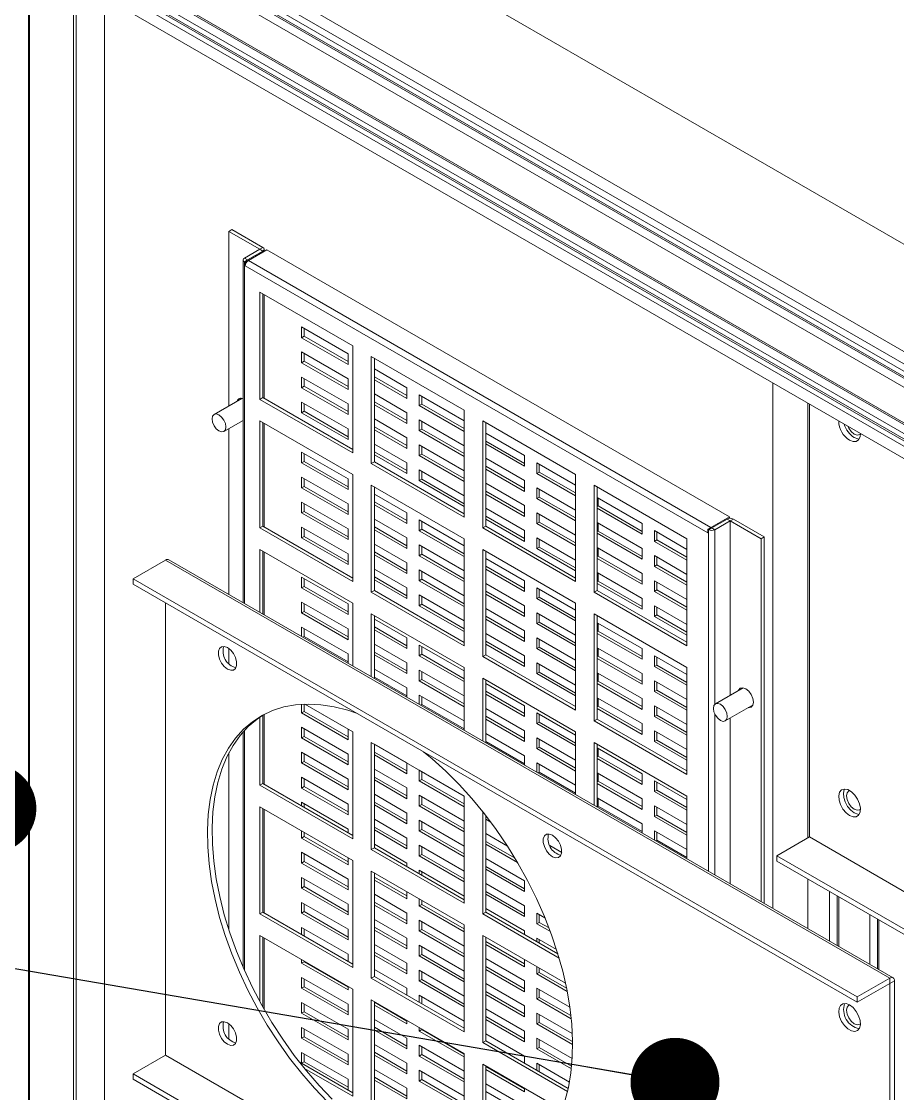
# Model space of a CAD drawing. Header units: millimetres. Extents: x 2 to 8402, y 4 to 5944.
# Drawn here: x 3979.3 to 4179.5, y 2409.9 to 2654.8 of the extents above; entities that cross this region are included whole.
import ezdxf

# ---------------------------------------------------------------- set-up
doc = ezdxf.new("R2010")
doc.units = ezdxf.units.MM
doc.header["$LTSCALE"] = 20
doc.layers.add('A-TITLEBLOCK', color=7, linetype='Continuous', lineweight=15)
doc.dimstyles.new('SLDDIMSTYLE1', dxfattribs={"dimtxt": 0.18, "dimasz": 20.32, "dimexe": 0, "dimexo": 0.0625, "dimgap": 0, "dimtad": 0, "dimtih": 1, "dimtoh": 1, "dimdec": 0, "dimrnd": 1e-09, "dimzin": 0, "dimdsep": 46, "dimtxsty": 'Standard', "dimblk1": 'DOT', "dimblk2": 'DOT', "dimsah": 1, "dimcen": 0.09, "dimadec": 0, "dimazin": 0, "dimtfac": 20.32, "dimtdec": 0, "dimtofl": 0, "dimtmove": 0, "dimatfit": 3, "dimldrblk": 'DOT', "dimfxl": 0, "dimfrac": 2, "dimtolj": 1, "dimtzin": 0, "dimarcsym": 0})

# ---------------------------------------------------------------- blocks, each defined once
blk = doc.blocks.new('_DOT')
at = {"color": 0, "linetype": 'ByBlock', "lineweight": -2}
blk.add_line((-0.5, 0), (-1, 0), dxfattribs=at)
at = {"color": 0, "linetype": 'ByBlock', "const_width": 0.5}
blk.add_lwpolyline([(-0.25, 0, 1), (0.25, 0, 1)], format="xyb", close=True, dxfattribs=at)

msp = doc.modelspace()

# ---------------------------------------------------------------- linework, layer by layer
at = {"color": 7, "linetype": 'Continuous', "lineweight": 15}
for p, q in [((4385.938, 2485.547), (3465.992, 3016.62)), ((4364.725, 2473.301), (3444.779, 3004.374)), ((4364.725, 2470.443), (3444.779, 3001.516)), ((4364.725, 2468.81), (3444.779, 2999.883)), ((4364.725, 2467.585), (3444.779, 2998.659)), ((4364.725, 2465.135), (3444.779, 2996.209)), ((4364.725, 2467.176), (3446.547, 2997.229)), ((4364.725, 2456.97), (3444.779, 2988.044)), ((4364.725, 2456.561), (3446.547, 2986.614)), ((4364.725, 2454.52), (3444.779, 2985.594)), ((4364.725, 2453.295), (3444.779, 2984.369)), ((4364.725, 2453.295), (3445.84, 2983.757)), ((4364.725, 2451.663), (3444.779, 2982.736)), ((4364.725, 2452.887), (3445.84, 2983.348)), ((4264.315, 2506.77), (3543.774, 2922.73)), ((3980.92, 2670.37), (3980.92, 2318.124)), ((3991.196, 2312.001), (3991.196, 2664.438)), ((3991.761, 2312.327), (3991.761, 2664.112)), ((3998.267, 2319.51), (3998.267, 2660.356)), ((4026.692, 2606.854), (4027.4, 2607.262)), ((4026.692, 2606.854), (4033.764, 2602.772)), ((4026.692, 2606.854), (4026.692, 2566.992)), ((4027.4, 2607.262), (4034.471, 2603.18)), ((4033.764, 2602.772), (4030.228, 2600.731)), ((4034.471, 2602.364), (4030.935, 2600.322)), ((4035.39, 2602.649), (4031.147, 2600.2)), ((4033.764, 2602.772), (4034.471, 2603.18)), ((4033.764, 2602.772), (4034.471, 2602.364)), ((4034.764, 2602.288), (4034.764, 2602.772)), ((4141.032, 2541.664), (4035.39, 2602.649)), ((4029.935, 2600.322), (4029.935, 2522.042)), ((4030.935, 2600.322), (4030.228, 2600.731)), ((4030.935, 2600.322), (4030.228, 2599.914)), ((4030.228, 2599.914), (4030.44, 2599.792)), ((4031.147, 2600.2), (4030.44, 2599.792)), ((4030.44, 2599.792), (4030.44, 2598.975)), ((4030.44, 2598.975), (4136.082, 2537.99)), ((4030.935, 2600.322), (4031.147, 2600.2)), ((4031.147, 2600.2), (4136.789, 2539.214)), ((4054.977, 2580.728), (4033.764, 2592.974)), ((4033.764, 2592.974), (4033.764, 2568.478)), ((4034.471, 2568.886), (4034.471, 2592.566)), ((4034.764, 2568.717), (4034.764, 2592.397)), ((4053.916, 2578.89), (4043.309, 2585.013)), ((4043.309, 2585.013), (4043.309, 2582.563)), ((4043.875, 2584.686), (4043.875, 2582.89)), ((4043.875, 2582.89), (4043.309, 2582.563)), ((4043.309, 2582.563), (4053.916, 2576.44)), ((4043.875, 2582.89), (4053.916, 2577.093)), ((4054.977, 2556.232), (4054.977, 2580.728)), ((4053.916, 2573.174), (4043.309, 2579.297)), ((4043.309, 2579.297), (4043.309, 2576.847)), ((4043.875, 2577.174), (4043.309, 2576.847)), ((4043.875, 2578.97), (4043.875, 2577.174)), ((4043.875, 2577.174), (4053.916, 2571.377)), ((4053.916, 2576.44), (4053.916, 2578.89)), ((4080.433, 2566.032), (4059.219, 2578.279)), ((4059.219, 2578.279), (4059.219, 2553.782)), ((4059.926, 2554.191), (4059.926, 2577.87)), ((4043.309, 2576.847), (4053.916, 2570.724)), ((4067.351, 2571.134), (4059.927, 2575.42)), ((4053.916, 2567.458), (4043.309, 2573.581)), ((4043.309, 2573.581), (4043.309, 2571.132)), ((4043.875, 2573.255), (4043.875, 2571.458)), ((4053.916, 2570.724), (4053.916, 2573.174)), ((4059.927, 2573.623), (4067.351, 2569.337)), ((4059.927, 2572.97), (4067.351, 2568.684)), ((4151.002, 2572.184), (4151.002, 2452.152)), ((4043.875, 2571.458), (4043.309, 2571.132)), ((4043.309, 2571.132), (4053.916, 2565.008)), ((4043.875, 2571.458), (4053.916, 2565.662)), ((4067.351, 2565.418), (4059.927, 2569.704)), ((4067.351, 2568.684), (4067.351, 2571.134)), ((4029.648, 2568.698), (4023.305, 2565.037)), ((4034.471, 2568.886), (4033.764, 2568.478)), ((4033.764, 2568.478), (4054.977, 2556.232)), ((4054.977, 2557.048), (4034.471, 2568.886)), ((4053.916, 2561.742), (4043.309, 2567.865)), ((4043.309, 2567.865), (4043.309, 2565.416)), ((4043.875, 2567.539), (4043.875, 2565.742)), ((4053.916, 2565.008), (4053.916, 2567.458)), ((4059.927, 2567.908), (4067.351, 2563.621)), ((4059.927, 2567.254), (4067.351, 2562.968)), ((4080.433, 2563.582), (4070.18, 2569.501)), ((4070.18, 2569.501), (4070.18, 2567.051)), ((4070.745, 2567.378), (4070.18, 2567.051)), ((4070.745, 2569.174), (4070.745, 2567.378)), ((4070.745, 2567.378), (4080.433, 2561.785)), ((4158.957, 2468.283), (4158.957, 2567.592)), ((4159.31, 2468.487), (4159.31, 2567.388)), ((4043.875, 2565.742), (4043.309, 2565.416)), ((4043.309, 2565.416), (4053.916, 2559.293)), ((4043.875, 2565.742), (4053.916, 2559.946)), ((4067.351, 2562.968), (4067.351, 2565.418)), ((4070.18, 2567.051), (4080.433, 2561.132)), ((4080.433, 2541.536), (4080.433, 2566.032)), ((4025.555, 2561.139), (4029.935, 2563.668)), ((4054.977, 2551.332), (4033.764, 2563.578)), ((4033.764, 2563.578), (4033.764, 2539.082)), ((4034.471, 2539.49), (4034.471, 2563.17)), ((4034.764, 2539.321), (4034.764, 2563.001)), ((4067.351, 2559.702), (4059.927, 2563.988)), ((4059.927, 2562.192), (4067.351, 2557.906)), ((4080.433, 2557.866), (4070.18, 2563.785)), ((4070.18, 2563.785), (4070.18, 2561.336)), ((4070.745, 2563.459), (4070.745, 2561.662)), ((4105.888, 2551.337), (4084.675, 2563.583)), ((4084.675, 2563.583), (4084.675, 2539.087)), ((4085.382, 2539.495), (4085.382, 2563.175)), ((4026.692, 2561.796), (4026.692, 2523.914)), ((4053.916, 2559.293), (4053.916, 2561.742)), ((4059.927, 2561.539), (4067.351, 2557.253)), ((4070.745, 2561.662), (4070.18, 2561.336)), ((4070.18, 2561.336), (4080.433, 2555.417)), ((4070.745, 2561.662), (4080.433, 2556.07)), ((4094.221, 2555.622), (4085.382, 2560.725)), ((4067.351, 2553.986), (4059.927, 2558.272)), ((4067.351, 2557.253), (4067.351, 2559.702)), ((4080.433, 2552.15), (4070.18, 2558.069)), ((4070.18, 2558.069), (4070.18, 2555.62)), ((4070.745, 2557.743), (4070.745, 2555.946)), ((4085.382, 2558.928), (4094.221, 2553.825)), ((4085.382, 2558.275), (4094.221, 2553.172)), ((4053.916, 2550.311), (4043.309, 2556.434)), ((4043.309, 2556.434), (4043.309, 2553.984)), ((4043.875, 2556.107), (4043.875, 2554.311)), ((4059.927, 2556.476), (4067.351, 2552.19)), ((4059.927, 2555.823), (4067.351, 2551.537)), ((4070.745, 2555.946), (4070.18, 2555.62)), ((4070.18, 2555.62), (4080.433, 2549.701)), ((4070.745, 2555.946), (4080.433, 2550.354)), ((4094.221, 2549.906), (4085.382, 2555.009)), ((4094.221, 2553.172), (4094.221, 2555.622)), ((4043.875, 2554.311), (4043.309, 2553.984)), ((4043.309, 2553.984), (4053.916, 2547.861)), ((4043.875, 2554.311), (4053.916, 2548.514)), ((4059.926, 2554.191), (4059.219, 2553.782)), ((4059.219, 2553.782), (4080.433, 2541.536)), ((4080.433, 2542.353), (4059.926, 2554.191)), ((4067.351, 2551.537), (4067.351, 2553.986)), ((4085.382, 2553.212), (4094.221, 2548.11)), ((4085.382, 2552.559), (4094.221, 2547.457)), ((4105.888, 2548.887), (4097.05, 2553.989)), ((4097.05, 2553.989), (4097.05, 2551.54)), ((4097.615, 2553.663), (4097.615, 2551.866)), ((4053.916, 2544.595), (4043.309, 2550.718)), ((4043.309, 2550.718), (4043.309, 2548.268)), ((4043.875, 2550.391), (4043.875, 2548.595)), ((4053.916, 2547.861), (4053.916, 2550.311)), ((4054.977, 2526.836), (4054.977, 2551.332)), ((4080.433, 2546.435), (4070.18, 2552.354)), ((4070.18, 2552.354), (4070.18, 2549.904)), ((4070.745, 2550.23), (4070.18, 2549.904)), ((4070.745, 2552.027), (4070.745, 2550.23)), ((4070.745, 2550.23), (4080.433, 2544.638)), ((4097.615, 2551.866), (4097.05, 2551.54)), ((4097.05, 2551.54), (4105.888, 2546.437)), ((4097.615, 2551.866), (4105.888, 2547.09)), ((4105.888, 2526.841), (4105.888, 2551.337)), ((4043.875, 2548.595), (4043.309, 2548.268)), ((4043.309, 2548.268), (4053.916, 2542.145)), ((4043.875, 2548.595), (4053.916, 2542.798)), ((4080.433, 2536.637), (4059.219, 2548.883)), ((4059.219, 2548.883), (4059.219, 2524.387)), ((4059.926, 2524.795), (4059.926, 2548.475)), ((4070.18, 2549.904), (4080.433, 2543.985)), ((4094.221, 2544.19), (4085.382, 2549.293)), ((4085.382, 2547.496), (4094.221, 2542.394)), ((4094.221, 2547.457), (4094.221, 2549.906)), ((4105.888, 2543.171), (4097.05, 2548.273)), ((4097.05, 2548.273), (4097.05, 2545.824)), ((4097.615, 2547.947), (4097.615, 2546.15)), ((4131.344, 2536.642), (4110.131, 2548.888)), ((4110.131, 2548.888), (4110.131, 2524.392)), ((4110.838, 2524.8), (4110.838, 2548.48)), ((4067.351, 2542.555), (4059.927, 2546.841)), ((4059.927, 2545.044), (4067.351, 2540.758)), ((4085.382, 2546.843), (4094.221, 2541.741)), ((4097.615, 2546.15), (4097.05, 2545.824)), ((4097.05, 2545.824), (4105.888, 2540.721)), ((4097.615, 2546.15), (4105.888, 2541.374)), ((4121.091, 2540.11), (4110.838, 2546.029)), ((4111.05, 2545.907), (4111.05, 2544.11)), ((4053.916, 2538.879), (4043.309, 2545.002)), ((4043.309, 2545.002), (4043.309, 2542.553)), ((4043.875, 2542.879), (4043.309, 2542.553)), ((4043.875, 2544.676), (4043.875, 2542.879)), ((4043.875, 2542.879), (4053.916, 2537.083)), ((4053.916, 2542.145), (4053.916, 2544.595)), ((4059.927, 2544.391), (4067.351, 2540.105)), ((4094.221, 2538.475), (4085.382, 2543.577)), ((4094.221, 2541.741), (4094.221, 2544.19)), ((4111.05, 2544.11), (4110.838, 2543.988)), ((4110.838, 2543.58), (4121.091, 2537.661)), ((4111.05, 2544.11), (4121.091, 2538.314)), ((4043.309, 2542.553), (4053.916, 2536.429)), ((4067.351, 2536.839), (4059.927, 2541.125)), ((4067.351, 2540.105), (4067.351, 2542.555)), ((4080.433, 2535.003), (4070.18, 2540.922)), ((4070.18, 2540.922), (4070.18, 2538.472)), ((4070.745, 2540.595), (4070.745, 2538.799)), ((4085.382, 2541.781), (4094.221, 2536.678)), ((4085.382, 2541.127), (4094.221, 2536.025)), ((4105.888, 2537.455), (4097.05, 2542.558)), ((4097.05, 2542.558), (4097.05, 2540.108)), ((4097.615, 2540.435), (4097.05, 2540.108)), ((4097.615, 2542.231), (4097.615, 2540.435)), ((4097.615, 2540.435), (4105.888, 2535.659)), ((4121.091, 2534.394), (4110.838, 2540.313)), ((4111.05, 2540.191), (4111.05, 2538.394)), ((4136.789, 2539.214), (4141.032, 2541.664)), ((4137.001, 2539.092), (4140.537, 2541.133)), ((4137.708, 2538.684), (4141.244, 2540.725)), ((4141.244, 2540.725), (4140.537, 2541.133)), ((4141.032, 2541.664), (4141.032, 2541.289)), ((4141.244, 2540.725), (4141.951, 2541.133)), ((4141.244, 2540.725), (4141.244, 2500.863)), ((4141.244, 2540.725), (4148.315, 2536.643)), ((4141.951, 2541.133), (4149.022, 2537.051)), ((4034.471, 2539.49), (4033.764, 2539.082)), ((4033.764, 2539.082), (4054.977, 2526.836)), ((4054.977, 2527.653), (4034.471, 2539.49)), ((4053.916, 2533.163), (4043.309, 2539.286)), ((4043.309, 2539.286), (4043.309, 2536.837)), ((4043.875, 2538.96), (4043.875, 2537.163)), ((4053.916, 2536.429), (4053.916, 2538.879)), ((4059.927, 2539.329), (4067.351, 2535.043)), ((4059.927, 2538.676), (4067.351, 2534.389)), ((4070.745, 2538.799), (4070.18, 2538.472)), ((4070.18, 2538.472), (4080.433, 2532.553)), ((4070.745, 2538.799), (4080.433, 2533.207)), ((4085.382, 2539.495), (4084.675, 2539.087)), ((4084.675, 2539.087), (4105.888, 2526.841)), ((4105.888, 2527.657), (4085.382, 2539.495)), ((4094.221, 2536.025), (4094.221, 2538.475)), ((4097.05, 2540.108), (4105.888, 2535.005)), ((4111.05, 2538.394), (4110.838, 2538.272)), ((4110.838, 2537.864), (4121.091, 2531.945)), ((4111.05, 2538.394), (4121.091, 2532.598)), ((4121.091, 2537.661), (4121.091, 2540.11)), ((4131.344, 2534.191), (4123.92, 2538.477)), ((4123.92, 2538.477), (4123.92, 2536.028)), ((4124.485, 2538.151), (4124.485, 2536.354)), ((4136.789, 2539.214), (4136.082, 2538.806)), ((4136.082, 2538.806), (4136.294, 2538.684)), ((4136.082, 2538.806), (4136.082, 2537.99)), ((4137.001, 2539.092), (4136.294, 2538.684)), ((4136.789, 2539.214), (4137.001, 2539.092)), ((4137.001, 2539.092), (4137.708, 2538.684)), ((4043.875, 2537.163), (4043.309, 2536.837)), ((4043.309, 2536.837), (4053.916, 2530.714)), ((4043.875, 2537.163), (4053.916, 2531.367)), ((4067.351, 2531.123), (4059.927, 2535.409)), ((4067.351, 2534.389), (4067.351, 2536.839)), ((4080.433, 2512.141), (4080.433, 2536.637)), ((4105.888, 2531.739), (4097.05, 2536.842)), ((4097.05, 2536.842), (4097.05, 2534.392)), ((4097.615, 2536.515), (4097.615, 2534.719)), ((4124.485, 2536.354), (4123.92, 2536.028)), ((4123.92, 2536.028), (4131.344, 2531.742)), ((4124.485, 2536.354), (4131.344, 2532.395)), ((4131.344, 2512.146), (4131.344, 2536.642)), ((4149.022, 2537.051), (4148.315, 2536.643)), ((4148.315, 2536.643), (4148.315, 2453.703)), ((4149.022, 2537.051), (4149.022, 2453.295)), ((4054.977, 2521.937), (4033.764, 2534.183)), ((4033.764, 2534.183), (4033.764, 2519.832)), ((4034.471, 2519.424), (4034.471, 2533.775)), ((4034.764, 2519.255), (4034.764, 2533.606)), ((4053.916, 2530.714), (4053.916, 2533.163)), ((4059.927, 2533.613), (4067.351, 2529.327)), ((4059.927, 2532.96), (4067.351, 2528.674)), ((4080.433, 2529.287), (4070.18, 2535.206)), ((4070.18, 2535.206), (4070.18, 2532.757)), ((4070.745, 2533.083), (4070.18, 2532.757)), ((4070.745, 2534.88), (4070.745, 2533.083)), ((4070.745, 2533.083), (4080.433, 2527.491)), ((4105.888, 2521.942), (4084.675, 2534.188)), ((4084.675, 2534.188), (4084.675, 2509.692)), ((4085.382, 2510.1), (4085.382, 2533.78)), ((4097.615, 2534.719), (4097.05, 2534.392)), ((4097.05, 2534.392), (4105.888, 2529.29)), ((4097.615, 2534.719), (4105.888, 2529.943)), ((4121.091, 2528.679), (4110.838, 2534.598)), ((4111.05, 2534.475), (4111.05, 2532.679)), ((4121.091, 2531.945), (4121.091, 2534.394)), ((4004.808, 2527.469), (4012.232, 2531.755)), ((4177.695, 2436.235), (4012.232, 2531.755)), ((4178.445, 2436.309), (4012.982, 2531.829)), ((4067.351, 2528.674), (4067.351, 2531.123)), ((4070.18, 2532.757), (4080.433, 2526.838)), ((4094.221, 2527.043), (4085.382, 2532.146)), ((4085.382, 2530.349), (4094.221, 2525.247)), ((4111.05, 2532.679), (4110.838, 2532.556)), ((4110.838, 2532.148), (4121.091, 2526.229)), ((4111.05, 2532.679), (4121.091, 2526.882)), ((4131.344, 2528.476), (4123.92, 2532.762)), ((4123.92, 2532.762), (4123.92, 2530.312)), ((4124.485, 2530.639), (4123.92, 2530.312)), ((4124.485, 2532.435), (4124.485, 2530.639)), ((4124.485, 2530.639), (4131.344, 2526.679)), ((4067.351, 2525.407), (4059.927, 2529.694)), ((4059.927, 2527.897), (4067.351, 2523.611)), ((4080.433, 2523.571), (4070.18, 2529.49)), ((4070.18, 2529.49), (4070.18, 2527.041)), ((4070.745, 2529.164), (4070.745, 2527.367)), ((4085.382, 2529.696), (4094.221, 2524.593)), ((4121.091, 2522.963), (4110.838, 2528.882)), ((4111.05, 2528.759), (4111.05, 2526.963)), ((4121.091, 2526.229), (4121.091, 2528.679)), ((4123.92, 2530.312), (4131.344, 2526.026)), ((4170.27, 2431.949), (4004.808, 2527.469)), ((4004.808, 2526.244), (4004.808, 2527.469)), ((4170.27, 2430.724), (4004.808, 2526.244)), ((4053.916, 2521.732), (4043.309, 2527.855)), ((4043.309, 2527.855), (4043.309, 2525.405)), ((4043.875, 2525.732), (4043.309, 2525.405)), ((4043.875, 2527.528), (4043.875, 2525.732)), ((4043.875, 2525.732), (4053.916, 2519.935)), ((4059.927, 2527.244), (4067.351, 2522.958)), ((4070.745, 2527.367), (4070.18, 2527.041)), ((4070.18, 2527.041), (4080.433, 2521.122)), ((4070.745, 2527.367), (4080.433, 2521.775)), ((4094.221, 2521.327), (4085.382, 2526.43)), ((4094.221, 2524.593), (4094.221, 2527.043)), ((4111.05, 2526.963), (4110.838, 2526.84)), ((4110.838, 2526.432), (4121.091, 2520.513)), ((4111.05, 2526.963), (4121.091, 2521.166)), ((4131.344, 2522.76), (4123.92, 2527.046)), ((4123.92, 2527.046), (4123.92, 2524.596)), ((4124.485, 2526.719), (4124.485, 2524.923)), ((4043.309, 2525.405), (4053.916, 2519.282)), ((4059.926, 2524.795), (4059.219, 2524.387)), ((4059.219, 2524.387), (4080.433, 2512.141)), ((4080.433, 2512.957), (4059.926, 2524.795)), ((4067.351, 2522.958), (4067.351, 2525.407)), ((4080.433, 2517.856), (4070.18, 2523.775)), ((4070.18, 2523.775), (4070.18, 2521.325)), ((4070.745, 2523.448), (4070.745, 2521.652)), ((4085.382, 2524.633), (4094.221, 2519.531)), ((4085.382, 2523.98), (4094.221, 2518.878)), ((4105.888, 2520.308), (4097.05, 2525.41)), ((4097.05, 2525.41), (4097.05, 2522.961)), ((4097.615, 2523.287), (4097.05, 2522.961)), ((4097.615, 2525.084), (4097.615, 2523.287)), ((4097.615, 2523.287), (4105.888, 2518.511)), ((4110.838, 2524.8), (4110.131, 2524.392)), ((4110.131, 2524.392), (4131.344, 2512.146)), ((4131.344, 2512.962), (4110.838, 2524.8)), ((4124.485, 2524.923), (4123.92, 2524.596)), ((4123.92, 2524.596), (4131.344, 2520.31)), ((4124.485, 2524.923), (4131.344, 2520.963)), ((4012.232, 2521.958), (4012.232, 2418.664)), ((4053.916, 2516.016), (4043.309, 2522.139)), ((4043.309, 2522.139), (4043.309, 2519.689)), ((4043.875, 2521.812), (4043.875, 2520.016)), ((4053.916, 2519.282), (4053.916, 2521.732)), ((4054.977, 2507.586), (4054.977, 2521.937)), ((4070.745, 2521.652), (4070.18, 2521.325)), ((4070.18, 2521.325), (4080.433, 2515.406)), ((4070.745, 2521.652), (4080.433, 2516.059)), ((4094.221, 2515.611), (4085.382, 2520.714)), ((4094.221, 2518.878), (4094.221, 2521.327)), ((4097.05, 2522.961), (4105.888, 2517.858)), ((4105.888, 2497.445), (4105.888, 2521.942)), ((4121.091, 2520.513), (4121.091, 2522.963)), ((4131.344, 2517.044), (4123.92, 2521.33)), ((4123.92, 2521.33), (4123.92, 2518.88)), ((4124.485, 2521.003), (4124.485, 2519.207)), ((4043.875, 2520.016), (4043.309, 2519.689)), ((4043.309, 2519.689), (4053.916, 2513.566)), ((4043.875, 2520.016), (4053.916, 2514.219)), ((4080.433, 2507.242), (4059.219, 2519.488)), ((4059.219, 2519.488), (4059.219, 2505.137)), ((4059.926, 2504.729), (4059.926, 2519.079)), ((4067.351, 2513.976), (4059.927, 2518.262)), ((4085.382, 2518.917), (4094.221, 2513.815)), ((4085.382, 2518.264), (4094.221, 2513.162)), ((4105.888, 2514.592), (4097.05, 2519.694)), ((4097.05, 2519.694), (4097.05, 2517.245)), ((4097.615, 2519.368), (4097.615, 2517.571)), ((4131.344, 2507.246), (4110.131, 2519.492)), ((4110.131, 2519.492), (4110.131, 2494.996)), ((4110.838, 2495.404), (4110.838, 2519.084)), ((4124.485, 2519.207), (4123.92, 2518.88)), ((4123.92, 2518.88), (4131.344, 2514.594)), ((4124.485, 2519.207), (4131.344, 2515.247)), ((4053.916, 2510.3), (4043.309, 2516.423)), ((4043.309, 2516.423), (4043.309, 2514.322)), ((4043.875, 2516.097), (4043.875, 2514.3)), ((4053.916, 2513.566), (4053.916, 2516.016)), ((4059.927, 2516.466), (4067.351, 2512.179)), ((4059.927, 2515.812), (4067.351, 2511.526)), ((4097.615, 2517.571), (4097.05, 2517.245)), ((4097.05, 2517.245), (4105.888, 2512.142)), ((4097.615, 2517.571), (4105.888, 2512.795)), ((4121.091, 2511.531), (4110.838, 2517.45)), ((4111.05, 2517.328), (4111.05, 2515.531)), ((4043.875, 2514.3), (4043.611, 2514.148)), ((4043.875, 2514.3), (4053.916, 2508.504)), ((4067.351, 2511.526), (4067.351, 2513.976)), ((4094.221, 2509.896), (4085.382, 2514.998)), ((4085.382, 2513.202), (4094.221, 2508.099)), ((4094.221, 2513.162), (4094.221, 2515.611)), ((4105.888, 2508.876), (4097.05, 2513.979)), ((4097.05, 2513.979), (4097.05, 2511.529)), ((4097.615, 2513.652), (4097.615, 2511.856)), ((4111.05, 2515.531), (4110.838, 2515.409)), ((4110.838, 2515.001), (4121.091, 2509.082)), ((4111.05, 2515.531), (4121.091, 2509.735)), ((4026.692, 2511.54), (4026.692, 2508.048)), ((4067.351, 2508.26), (4059.927, 2512.546)), ((4059.927, 2510.75), (4067.351, 2506.464)), ((4080.433, 2506.424), (4070.18, 2512.343)), ((4070.18, 2512.343), (4070.18, 2509.893)), ((4070.745, 2512.017), (4070.745, 2510.22)), ((4085.382, 2512.549), (4094.221, 2507.446)), ((4097.615, 2511.856), (4097.05, 2511.529)), ((4097.05, 2511.529), (4105.888, 2506.426)), ((4097.615, 2511.856), (4105.888, 2507.08)), ((4121.091, 2505.815), (4110.838, 2511.734)), ((4111.05, 2511.612), (4111.05, 2509.816)), ((4121.091, 2509.082), (4121.091, 2511.531)), ((4053.916, 2508.199), (4053.916, 2510.3)), ((4059.927, 2510.097), (4067.351, 2505.81)), ((4070.745, 2510.22), (4070.18, 2509.893)), ((4070.18, 2509.893), (4080.433, 2503.975)), ((4070.745, 2510.22), (4080.433, 2504.628)), ((4085.382, 2510.1), (4084.675, 2509.692)), ((4084.675, 2509.692), (4105.888, 2497.445)), ((4105.888, 2498.262), (4085.382, 2510.1)), ((4094.221, 2507.446), (4094.221, 2509.896)), ((4111.05, 2509.816), (4110.838, 2509.693)), ((4110.838, 2509.285), (4121.091, 2503.366)), ((4111.05, 2509.816), (4121.091, 2504.019)), ((4131.344, 2505.612), (4123.92, 2509.899)), ((4123.92, 2509.899), (4123.92, 2507.449)), ((4124.485, 2509.572), (4124.485, 2507.775)), ((4067.351, 2502.544), (4059.927, 2506.83)), ((4067.351, 2505.81), (4067.351, 2508.26)), ((4080.433, 2500.708), (4070.18, 2506.627)), ((4070.18, 2506.627), (4070.18, 2504.178)), ((4070.745, 2506.301), (4070.745, 2504.504)), ((4080.433, 2492.891), (4080.433, 2507.242)), ((4105.888, 2503.16), (4097.05, 2508.263)), ((4097.05, 2508.263), (4097.05, 2505.813)), ((4097.615, 2506.14), (4097.05, 2505.813)), ((4097.615, 2507.936), (4097.615, 2506.14)), ((4097.615, 2506.14), (4105.888, 2501.364)), ((4121.091, 2500.1), (4110.838, 2506.019)), ((4111.05, 2505.896), (4111.05, 2504.1)), ((4124.485, 2507.775), (4123.92, 2507.449)), ((4123.92, 2507.449), (4131.344, 2503.163)), ((4124.485, 2507.775), (4131.344, 2503.816)), ((4131.344, 2482.75), (4131.344, 2507.246)), ((4059.927, 2505.034), (4067.351, 2500.748)), ((4070.745, 2504.504), (4070.18, 2504.178)), ((4070.18, 2504.178), (4080.433, 2498.259)), ((4070.745, 2504.504), (4080.433, 2498.912)), ((4105.888, 2492.546), (4084.675, 2504.792)), ((4084.675, 2504.792), (4084.675, 2490.442)), ((4085.382, 2490.033), (4085.382, 2504.384)), ((4094.221, 2498.464), (4085.382, 2503.567)), ((4097.05, 2505.813), (4105.888, 2500.711)), ((4111.05, 2504.1), (4110.838, 2503.977)), ((4110.838, 2503.569), (4121.091, 2497.65)), ((4111.05, 2504.1), (4121.091, 2498.303)), ((4121.091, 2503.366), (4121.091, 2505.815)), ((4131.344, 2499.897), (4123.92, 2504.183)), ((4123.92, 2504.183), (4123.92, 2501.733)), ((4124.485, 2503.856), (4124.485, 2502.06)), ((4067.351, 2500.443), (4067.351, 2502.544)), ((4085.382, 2501.77), (4094.221, 2496.668)), ((4085.382, 2501.117), (4094.221, 2496.015)), ((4124.485, 2502.06), (4123.92, 2501.733)), ((4123.92, 2501.733), (4131.344, 2497.447)), ((4124.485, 2502.06), (4131.344, 2498.1)), ((4144.199, 2502.569), (4137.856, 2498.908)), ((4043.309, 2498.816), (4043.309, 2496.826)), ((4043.875, 2498.845), (4043.875, 2497.153)), ((4053.916, 2493.153), (4044.046, 2498.85)), ((4054.977, 2492.541), (4044.048, 2498.85)), ((4080.433, 2494.993), (4070.18, 2500.912)), ((4070.18, 2500.912), (4070.18, 2498.81)), ((4070.745, 2498.788), (4070.481, 2498.636)), ((4070.745, 2500.585), (4070.745, 2498.788)), ((4070.745, 2498.788), (4080.433, 2493.196)), ((4121.091, 2494.384), (4110.838, 2500.303)), ((4111.05, 2500.18), (4111.05, 2498.384)), ((4121.091, 2497.65), (4121.091, 2500.1)), ((4140.106, 2495.01), (4146.449, 2498.672)), ((4034.471, 2480.7), (4034.471, 2496.357)), ((4034.764, 2480.53), (4034.764, 2496.518)), ((4043.875, 2497.153), (4043.309, 2496.826)), ((4043.309, 2496.826), (4053.916, 2490.703)), ((4043.875, 2497.153), (4053.916, 2491.356)), ((4094.221, 2492.748), (4085.382, 2497.851)), ((4085.382, 2496.054), (4094.221, 2490.952)), ((4094.221, 2496.015), (4094.221, 2498.464)), ((4105.888, 2491.729), (4097.05, 2496.831)), ((4097.05, 2496.831), (4097.05, 2494.382)), ((4097.615, 2496.505), (4097.615, 2494.708)), ((4111.05, 2498.384), (4110.838, 2498.261)), ((4110.838, 2497.853), (4121.091, 2491.934)), ((4111.05, 2498.384), (4121.091, 2492.587)), ((4131.344, 2494.181), (4123.92, 2498.467)), ((4123.92, 2498.467), (4123.92, 2496.017)), ((4124.485, 2496.344), (4123.92, 2496.017)), ((4124.485, 2498.14), (4124.485, 2496.344)), ((4124.485, 2496.344), (4131.344, 2492.384)), ((4033.764, 2495.894), (4033.764, 2480.291)), ((4085.382, 2495.401), (4094.221, 2490.299)), ((4097.615, 2494.708), (4097.05, 2494.382)), ((4097.05, 2494.382), (4105.888, 2489.279)), ((4097.615, 2494.708), (4105.888, 2489.932)), ((4110.838, 2495.404), (4110.131, 2494.996)), ((4110.131, 2494.996), (4131.344, 2482.75)), ((4131.344, 2483.567), (4110.838, 2495.404)), ((4121.091, 2491.934), (4121.091, 2494.384)), ((4123.92, 2496.017), (4131.344, 2491.731)), ((4141.244, 2495.667), (4141.244, 2457.785)), ((4029.935, 2492.48), (4029.935, 2438.724)), ((4053.916, 2487.437), (4043.309, 2493.56)), ((4043.309, 2493.56), (4043.309, 2491.11)), ((4043.875, 2491.437), (4043.309, 2491.11)), ((4043.875, 2493.234), (4043.875, 2491.437)), ((4043.875, 2491.437), (4053.916, 2485.641)), ((4053.916, 2490.703), (4053.916, 2493.153)), ((4054.977, 2468.045), (4054.977, 2492.541)), ((4094.221, 2487.033), (4085.382, 2492.135)), ((4094.221, 2490.299), (4094.221, 2492.748)), ((4105.888, 2478.196), (4105.888, 2492.546)), ((4131.344, 2488.465), (4123.92, 2492.751)), ((4123.92, 2492.751), (4123.92, 2490.301)), ((4124.485, 2492.425), (4124.485, 2490.628)), ((4043.309, 2491.11), (4053.916, 2484.987)), ((4080.433, 2477.846), (4059.219, 2490.092)), ((4059.219, 2490.092), (4059.219, 2465.596)), ((4059.926, 2466.004), (4059.926, 2489.684)), ((4067.351, 2485.397), (4059.927, 2489.683)), ((4085.382, 2490.339), (4094.221, 2485.236)), ((4105.888, 2486.013), (4097.05, 2491.115)), ((4097.05, 2491.115), (4097.05, 2488.666)), ((4097.615, 2488.992), (4097.05, 2488.666)), ((4097.615, 2490.789), (4097.615, 2488.992)), ((4097.615, 2488.992), (4105.888, 2484.216)), ((4131.344, 2477.851), (4110.131, 2490.097)), ((4110.131, 2490.097), (4110.131, 2475.746)), ((4110.838, 2475.338), (4110.838, 2489.689)), ((4121.091, 2482.952), (4110.838, 2488.871)), ((4111.05, 2488.749), (4111.05, 2486.952)), ((4124.485, 2490.628), (4123.92, 2490.301)), ((4123.92, 2490.301), (4131.344, 2486.015)), ((4124.485, 2490.628), (4131.344, 2486.668)), ((4026.692, 2487.697), (4026.692, 2447.251)), ((4053.916, 2481.721), (4043.309, 2487.844)), ((4043.309, 2487.844), (4043.309, 2485.395)), ((4043.875, 2487.518), (4043.875, 2485.721)), ((4053.916, 2484.987), (4053.916, 2487.437)), ((4059.927, 2487.887), (4067.351, 2483.6)), ((4059.927, 2487.233), (4067.351, 2482.947)), ((4094.221, 2484.931), (4094.221, 2487.033)), ((4097.05, 2488.666), (4105.888, 2483.563)), ((4111.05, 2486.952), (4110.838, 2486.83)), ((4110.838, 2486.422), (4121.091, 2480.503)), ((4111.05, 2486.952), (4121.091, 2481.156)), ((4043.875, 2485.721), (4043.309, 2485.395)), ((4043.309, 2485.395), (4053.916, 2479.272)), ((4043.875, 2485.721), (4053.916, 2479.925)), ((4067.351, 2479.681), (4059.927, 2483.967)), ((4067.351, 2482.947), (4067.351, 2485.397)), ((4105.888, 2480.297), (4097.05, 2485.4)), ((4097.05, 2485.4), (4097.05, 2483.298)), ((4097.615, 2485.073), (4097.615, 2483.277)), ((4053.916, 2476.005), (4043.309, 2482.128)), ((4043.309, 2482.128), (4043.309, 2479.679)), ((4043.875, 2481.802), (4043.875, 2480.006)), ((4053.916, 2479.272), (4053.916, 2481.721)), ((4059.927, 2482.171), (4067.351, 2477.885)), ((4059.927, 2481.518), (4067.351, 2477.232)), ((4080.433, 2477.845), (4070.18, 2483.764)), ((4070.18, 2483.764), (4070.18, 2481.314)), ((4070.745, 2481.641), (4070.18, 2481.314)), ((4070.745, 2483.438), (4070.745, 2481.641)), ((4070.745, 2481.641), (4080.433, 2476.049)), ((4097.615, 2483.277), (4097.351, 2483.124)), ((4097.615, 2483.277), (4105.888, 2478.501)), ((4121.091, 2477.237), (4110.838, 2483.156)), ((4111.05, 2483.033), (4111.05, 2481.237)), ((4121.091, 2480.503), (4121.091, 2482.952)), ((4034.471, 2480.7), (4033.764, 2480.291)), ((4033.764, 2480.291), (4054.977, 2468.045)), ((4054.977, 2468.862), (4034.471, 2480.7)), ((4043.875, 2480.006), (4043.309, 2479.679)), ((4043.309, 2479.679), (4053.916, 2473.556)), ((4043.875, 2480.006), (4053.916, 2474.209)), ((4067.351, 2477.232), (4067.351, 2479.681)), ((4070.18, 2481.314), (4080.433, 2475.396)), ((4111.05, 2481.237), (4110.838, 2481.114)), ((4110.838, 2480.706), (4121.091, 2474.787)), ((4111.05, 2481.237), (4121.091, 2475.44)), ((4131.344, 2477.033), (4123.92, 2481.32)), ((4123.92, 2481.32), (4123.92, 2478.87)), ((4124.485, 2479.197), (4123.92, 2478.87)), ((4124.485, 2480.993), (4124.485, 2479.197)), ((4124.485, 2479.197), (4131.344, 2475.237)), ((4067.351, 2473.965), (4059.927, 2478.252)), ((4059.927, 2476.455), (4067.351, 2472.169)), ((4080.433, 2472.129), (4070.18, 2478.048)), ((4070.18, 2478.048), (4070.18, 2475.599)), ((4070.745, 2477.722), (4070.745, 2475.925)), ((4080.433, 2453.35), (4080.433, 2477.846)), ((4121.091, 2471.521), (4110.838, 2477.44)), ((4111.05, 2477.317), (4111.05, 2475.521)), ((4121.091, 2474.787), (4121.091, 2477.237)), ((4123.92, 2478.87), (4131.344, 2474.584)), ((4131.344, 2463.5), (4131.344, 2477.851)), ((4054.977, 2463.146), (4033.764, 2475.392)), ((4033.764, 2475.392), (4033.764, 2450.896)), ((4034.471, 2451.304), (4034.471, 2474.984)), ((4034.764, 2451.135), (4034.764, 2474.815)), ((4053.916, 2470.29), (4043.309, 2476.413)), ((4043.309, 2476.413), (4043.309, 2475.597)), ((4043.875, 2476.086), (4043.875, 2475.27)), ((4053.916, 2473.556), (4053.916, 2476.005)), ((4059.927, 2475.802), (4067.351, 2471.516)), ((4070.745, 2475.925), (4070.18, 2475.599)), ((4070.18, 2475.599), (4080.433, 2469.68)), ((4070.745, 2475.925), (4080.433, 2470.333)), ((4084.675, 2474.284), (4084.675, 2450.901)), ((4111.05, 2475.521), (4110.838, 2475.398)), ((4111.05, 2475.521), (4121.091, 2469.724)), ((4131.344, 2471.318), (4123.92, 2475.604)), ((4123.92, 2475.604), (4123.92, 2473.154)), ((4124.485, 2475.277), (4124.485, 2473.481)), ((4067.351, 2468.25), (4059.927, 2472.536)), ((4067.351, 2471.516), (4067.351, 2473.965)), ((4080.433, 2466.414), (4070.18, 2472.333)), ((4070.18, 2472.333), (4070.18, 2469.883)), ((4070.745, 2472.006), (4070.745, 2470.21)), ((4085.382, 2451.309), (4085.382, 2473.384)), ((4085.382, 2473.191), (4085.65, 2473.036)), ((4085.382, 2472.538), (4086.528, 2471.877)), ((4124.485, 2473.481), (4123.92, 2473.154)), ((4123.92, 2473.154), (4131.344, 2468.868)), ((4124.485, 2473.481), (4131.344, 2469.521)), ((4043.309, 2469.881), (4043.309, 2468.247)), ((4043.875, 2469.555), (4043.875, 2468.574)), ((4053.916, 2469.474), (4053.916, 2470.29)), ((4059.927, 2470.739), (4067.351, 2466.453)), ((4059.927, 2470.086), (4067.351, 2465.8)), ((4070.745, 2470.21), (4070.18, 2469.883)), ((4070.18, 2469.883), (4080.433, 2463.964)), ((4070.745, 2470.21), (4080.433, 2464.617)), ((4090.315, 2466.424), (4085.382, 2469.272)), ((4121.091, 2469.419), (4121.091, 2471.521)), ((4131.344, 2465.602), (4123.92, 2469.888)), ((4123.92, 2469.888), (4123.92, 2467.786)), ((4124.485, 2469.561), (4124.485, 2467.765)), ((4043.875, 2468.574), (4043.309, 2468.247)), ((4043.309, 2468.247), (4053.916, 2462.124)), ((4043.875, 2468.574), (4053.916, 2462.777)), ((4067.351, 2462.534), (4059.927, 2466.82)), ((4067.351, 2465.8), (4067.351, 2468.25)), ((4085.382, 2467.475), (4092.067, 2463.617)), ((4085.382, 2466.822), (4092.657, 2462.623)), ((4124.485, 2467.765), (4124.221, 2467.612)), ((4124.485, 2467.765), (4131.344, 2463.805)), ((4151.886, 2464.201), (4159.31, 2468.487)), ((4159.31, 2468.487), (4355.179, 2355.414)), ((4053.916, 2458.858), (4043.309, 2464.981)), ((4043.309, 2464.981), (4043.309, 2462.532)), ((4043.875, 2464.655), (4043.875, 2462.858)), ((4059.926, 2466.004), (4059.219, 2465.596)), ((4059.219, 2465.596), (4080.433, 2453.35)), ((4080.433, 2454.166), (4059.926, 2466.004)), ((4080.433, 2460.698), (4070.18, 2466.617)), ((4070.18, 2466.617), (4070.18, 2464.167)), ((4070.745, 2464.494), (4070.18, 2464.167)), ((4070.745, 2466.29), (4070.745, 2464.494)), ((4070.745, 2464.494), (4080.433, 2458.901)), ((4102.731, 2464.974), (4099.986, 2466.558)), ((4102.731, 2464.973), (4099.987, 2466.557)), ((4151.886, 2464.201), (4151.886, 2462.976)), ((4151.886, 2464.201), (4347.754, 2351.128)), ((4043.875, 2462.858), (4043.309, 2462.532)), ((4043.309, 2462.532), (4053.916, 2456.409)), ((4043.875, 2462.858), (4053.916, 2457.062)), ((4053.916, 2462.124), (4053.916, 2463.758)), ((4054.977, 2438.65), (4054.977, 2463.146)), ((4067.351, 2461.718), (4067.351, 2462.534)), ((4070.18, 2464.167), (4080.433, 2458.248)), ((4094.221, 2458.454), (4085.382, 2463.556)), ((4085.382, 2461.76), (4094.221, 2456.657)), ((4151.886, 2462.976), (4347.754, 2349.903)), ((4080.433, 2448.451), (4059.219, 2460.697)), ((4059.219, 2460.697), (4059.219, 2436.201)), ((4059.926, 2436.609), (4059.926, 2460.289)), ((4059.927, 2459.308), (4067.351, 2455.022)), ((4080.433, 2454.982), (4070.18, 2460.901)), ((4070.18, 2460.901), (4070.18, 2460.085)), ((4070.745, 2460.574), (4070.745, 2459.759)), ((4085.382, 2461.107), (4094.221, 2456.004)), ((4053.916, 2453.142), (4043.309, 2459.265)), ((4043.309, 2459.265), (4043.309, 2456.816)), ((4043.875, 2457.142), (4043.309, 2456.816)), ((4043.875, 2458.939), (4043.875, 2457.142)), ((4043.875, 2457.142), (4053.916, 2451.346)), ((4053.916, 2456.409), (4053.916, 2458.858)), ((4059.927, 2458.655), (4067.351, 2454.368)), ((4094.221, 2452.738), (4085.382, 2457.84)), ((4094.221, 2456.004), (4094.221, 2458.454)), ((4158.957, 2447.56), (4158.957, 2458.894)), ((4043.309, 2456.816), (4053.916, 2450.693)), ((4067.351, 2451.102), (4059.927, 2455.388)), ((4067.351, 2454.368), (4067.351, 2456.002)), ((4085.382, 2456.044), (4094.221, 2450.941)), ((4085.382, 2455.391), (4094.221, 2450.288)), ((4163.907, 2444.702), (4163.907, 2456.036)), ((4165.674, 2443.682), (4165.674, 2455.016)), ((4166.028, 2443.478), (4166.028, 2454.812)), ((4053.916, 2447.427), (4043.309, 2453.55)), ((4043.309, 2453.55), (4043.309, 2451.1)), ((4043.875, 2453.223), (4043.875, 2451.427)), ((4053.916, 2450.693), (4053.916, 2453.142)), ((4059.927, 2453.592), (4067.351, 2449.306)), ((4059.927, 2452.939), (4067.351, 2448.653)), ((4070.18, 2454.37), (4070.18, 2452.736)), ((4070.745, 2453.062), (4070.18, 2452.736)), ((4070.18, 2452.736), (4080.433, 2446.817)), ((4070.745, 2454.043), (4070.745, 2453.062)), ((4070.745, 2453.062), (4080.433, 2447.47)), ((4094.221, 2447.022), (4085.382, 2452.125)), ((4094.221, 2450.288), (4094.221, 2452.738)), ((4034.471, 2451.304), (4033.764, 2450.896)), ((4033.764, 2450.896), (4054.977, 2438.65)), ((4054.977, 2439.466), (4034.471, 2451.304)), ((4043.875, 2451.427), (4043.309, 2451.1)), ((4043.309, 2451.1), (4053.916, 2444.977)), ((4043.875, 2451.427), (4053.916, 2445.63)), ((4067.351, 2445.386), (4059.927, 2449.673)), ((4067.351, 2448.653), (4067.351, 2451.102)), ((4085.382, 2451.309), (4084.675, 2450.901)), ((4084.675, 2450.901), (4102.152, 2440.812)), ((4101.857, 2441.798), (4085.382, 2451.309)), ((4098.908, 2450.032), (4097.05, 2451.105)), ((4097.05, 2451.105), (4097.05, 2448.655)), ((4097.615, 2450.778), (4097.615, 2448.982)), ((4173.099, 2439.396), (4173.099, 2450.73)), ((4174.867, 2438.375), (4174.867, 2449.709)), ((4175.22, 2438.171), (4175.22, 2449.505)), ((4053.916, 2441.711), (4043.309, 2447.834)), ((4043.309, 2447.834), (4043.309, 2446.202)), ((4043.875, 2447.507), (4043.875, 2445.875)), ((4053.916, 2444.977), (4053.916, 2447.427)), ((4059.927, 2447.876), (4067.351, 2443.59)), ((4059.927, 2447.223), (4067.351, 2442.937)), ((4080.433, 2443.55), (4070.18, 2449.469)), ((4070.18, 2449.469), (4070.18, 2447.02)), ((4070.745, 2447.346), (4070.18, 2447.02)), ((4070.745, 2449.143), (4070.745, 2447.346)), ((4070.745, 2447.346), (4080.433, 2441.754)), ((4080.433, 2423.954), (4080.433, 2448.451)), ((4097.615, 2448.982), (4097.05, 2448.655)), ((4097.05, 2448.655), (4100.145, 2446.869)), ((4097.615, 2448.982), (4099.831, 2447.703)), ((4054.977, 2433.75), (4033.764, 2445.997)), ((4033.764, 2445.997), (4033.764, 2430.89)), ((4034.471, 2429.61), (4034.471, 2445.588)), ((4034.764, 2429.093), (4034.764, 2445.419)), ((4067.351, 2442.937), (4067.351, 2445.386)), ((4070.18, 2447.02), (4080.433, 2441.101)), ((4103.614, 2435.068), (4084.675, 2446.001)), ((4084.675, 2446.001), (4084.675, 2421.505)), ((4085.382, 2421.913), (4085.382, 2445.593)), ((4085.382, 2444.612), (4094.221, 2439.51)), ((4094.221, 2446.206), (4094.221, 2447.022)), ((4101.547, 2442.793), (4097.05, 2445.389)), ((4097.05, 2445.389), (4097.05, 2444.574)), ((4097.615, 2445.063), (4097.615, 2444.247)), ((4067.351, 2439.671), (4059.927, 2443.957)), ((4059.927, 2442.16), (4067.351, 2437.874)), ((4080.433, 2437.835), (4070.18, 2443.754)), ((4070.18, 2443.754), (4070.18, 2441.304)), ((4070.745, 2443.427), (4070.745, 2441.631)), ((4085.382, 2443.959), (4094.221, 2438.857)), ((4043.309, 2440.486), (4043.309, 2439.668)), ((4043.875, 2439.995), (4043.309, 2439.668)), ((4043.875, 2440.159), (4043.875, 2439.995)), ((4043.875, 2439.995), (4053.916, 2434.198)), ((4053.916, 2440.078), (4053.916, 2441.711)), ((4059.927, 2441.507), (4067.351, 2437.221)), ((4070.745, 2441.631), (4070.18, 2441.304)), ((4070.18, 2441.304), (4080.433, 2435.385)), ((4070.745, 2441.631), (4080.433, 2436.038)), ((4094.221, 2435.591), (4085.382, 2440.693)), ((4094.221, 2438.857), (4094.221, 2440.491)), ((4043.309, 2439.668), (4053.916, 2433.545)), ((4067.351, 2433.955), (4059.927, 2438.241)), ((4067.351, 2437.221), (4067.351, 2439.671)), ((4080.433, 2432.119), (4070.18, 2438.038)), ((4070.18, 2438.038), (4070.18, 2435.588)), ((4070.745, 2437.711), (4070.745, 2435.915)), ((4085.382, 2438.897), (4094.221, 2433.794)), ((4085.382, 2438.243), (4094.221, 2433.141)), ((4097.05, 2438.858), (4097.05, 2437.224)), ((4097.615, 2437.55), (4097.05, 2437.224)), ((4097.615, 2438.531), (4097.615, 2437.55)), ((4097.615, 2437.55), (4103.847, 2433.953)), ((4053.916, 2430.279), (4043.309, 2436.402)), ((4043.309, 2436.402), (4043.309, 2433.953)), ((4043.875, 2436.076), (4043.875, 2434.279)), ((4059.926, 2436.609), (4059.219, 2436.201)), ((4059.219, 2436.201), (4080.433, 2423.954)), ((4080.433, 2424.771), (4059.926, 2436.609)), ((4070.745, 2435.915), (4070.18, 2435.588)), ((4070.18, 2435.588), (4080.433, 2429.669)), ((4070.745, 2435.915), (4080.433, 2430.322)), ((4094.221, 2429.875), (4085.382, 2434.977)), ((4094.221, 2433.141), (4094.221, 2435.591)), ((4097.05, 2437.224), (4103.991, 2433.217)), ((4170.27, 2431.949), (4177.695, 2436.235)), ((4170.27, 2430.724), (4177.695, 2435.01)), ((4177.695, 2435.01), (4177.695, 2436.235)), ((4177.695, 2435.01), (4178.756, 2435.623)), ((4177.695, 2435.01), (4177.695, 2323.144)), ((4178.756, 2435.623), (4178.756, 2323.757)), ((4043.875, 2434.279), (4043.309, 2433.953)), ((4043.309, 2433.953), (4053.916, 2427.83)), ((4043.875, 2434.279), (4053.916, 2428.483)), ((4053.916, 2433.545), (4053.916, 2434.363)), ((4054.977, 2409.254), (4054.977, 2433.75)), ((4067.351, 2432.323), (4067.351, 2433.955)), ((4085.382, 2433.181), (4094.221, 2428.078)), ((4085.382, 2432.528), (4094.221, 2427.425)), ((4104.589, 2429.605), (4097.05, 2433.958)), ((4097.05, 2433.958), (4097.05, 2431.508)), ((4097.615, 2433.631), (4097.615, 2431.835)), ((4053.916, 2424.563), (4043.309, 2430.686)), ((4043.309, 2430.686), (4043.309, 2428.237)), ((4043.875, 2430.36), (4043.875, 2428.563)), ((4053.916, 2427.83), (4053.916, 2430.279)), ((4080.433, 2419.055), (4059.219, 2431.301)), ((4059.219, 2431.301), (4059.219, 2406.805)), ((4059.926, 2407.213), (4059.926, 2430.893)), ((4059.927, 2430.729), (4067.351, 2426.443)), ((4059.927, 2430.076), (4067.351, 2425.789)), ((4080.433, 2426.403), (4070.18, 2432.322)), ((4070.18, 2432.322), (4070.18, 2430.69)), ((4070.745, 2431.996), (4070.745, 2430.363)), ((4097.615, 2431.835), (4097.05, 2431.508)), ((4097.05, 2431.508), (4104.905, 2426.973)), ((4097.615, 2431.835), (4104.832, 2427.669)), ((4170.27, 2430.724), (4170.27, 2431.949)), ((4043.875, 2428.563), (4043.309, 2428.237)), ((4043.309, 2428.237), (4053.916, 2422.114)), ((4043.875, 2428.563), (4053.916, 2422.767)), ((4094.221, 2424.159), (4085.382, 2429.261)), ((4085.382, 2427.465), (4094.221, 2422.362)), ((4094.221, 2427.425), (4094.221, 2429.875)), ((4105.155, 2423.562), (4097.05, 2428.242)), ((4097.05, 2428.242), (4097.05, 2425.792)), ((4097.615, 2427.915), (4097.615, 2426.119)), ((4026.692, 2425.803), (4026.692, 2422.311)), ((4067.351, 2422.523), (4059.927, 2426.809)), ((4059.927, 2425.013), (4067.351, 2420.727)), ((4067.351, 2425.789), (4067.351, 2426.607)), ((4085.382, 2426.812), (4094.221, 2421.709)), ((4097.615, 2426.119), (4097.05, 2425.792)), ((4097.05, 2425.792), (4105.216, 2421.078)), ((4097.615, 2426.119), (4105.211, 2421.734)), ((4053.916, 2418.848), (4043.309, 2424.971)), ((4043.309, 2424.971), (4043.309, 2422.521)), ((4043.875, 2422.848), (4043.309, 2422.521)), ((4043.875, 2424.644), (4043.875, 2422.848)), ((4043.875, 2422.848), (4053.916, 2417.051)), ((4053.916, 2422.114), (4053.916, 2424.563)), ((4059.927, 2424.36), (4067.351, 2420.074)), ((4070.18, 2424.974), (4070.18, 2424.157)), ((4070.745, 2424.483), (4070.18, 2424.157)), ((4070.18, 2424.157), (4080.433, 2418.238)), ((4070.745, 2424.648), (4070.745, 2424.483)), ((4070.745, 2424.483), (4080.433, 2418.891)), ((4094.221, 2418.443), (4085.382, 2423.546)), ((4094.221, 2421.709), (4094.221, 2424.159)), ((4043.309, 2422.521), (4053.916, 2416.398)), ((4067.351, 2416.807), (4059.927, 2421.094)), ((4067.351, 2420.074), (4067.351, 2422.523)), ((4080.433, 2414.972), (4070.18, 2420.891)), ((4070.18, 2420.891), (4070.18, 2418.441)), ((4070.745, 2420.564), (4070.745, 2418.767)), ((4085.382, 2421.913), (4084.675, 2421.505)), ((4084.675, 2421.505), (4104.059, 2410.315)), ((4104.222, 2411.037), (4085.382, 2421.913)), ((4105.13, 2417.861), (4097.05, 2422.526)), ((4097.05, 2422.526), (4097.05, 2420.076)), ((4097.615, 2420.403), (4097.05, 2420.076)), ((4097.615, 2422.2), (4097.615, 2420.403)), ((4097.615, 2420.403), (4105, 2416.14)), ((4012.232, 2418.664), (4004.808, 2414.378)), ((4177.695, 2323.144), (4012.232, 2418.664)), ((4053.916, 2413.132), (4043.309, 2419.255)), ((4043.309, 2419.255), (4043.309, 2416.806)), ((4043.875, 2418.928), (4043.875, 2417.132)), ((4053.916, 2416.398), (4053.916, 2418.848)), ((4059.927, 2419.297), (4067.351, 2415.011)), ((4059.927, 2418.644), (4067.351, 2414.358)), ((4070.745, 2418.767), (4070.18, 2418.441)), ((4070.18, 2418.441), (4080.433, 2412.522)), ((4070.745, 2418.767), (4080.433, 2413.175)), ((4080.433, 2394.559), (4080.433, 2419.055)), ((4094.221, 2416.811), (4094.221, 2418.443)), ((4097.05, 2420.076), (4104.938, 2415.522)), ((4054.977, 2410.071), (4042.757, 2417.125)), ((4043.875, 2417.132), (4043.31, 2416.806)), ((4043.875, 2417.132), (4053.916, 2411.335)), ((4043.955, 2415.617), (4054.977, 2409.254)), ((4067.351, 2411.092), (4059.927, 2415.378)), ((4067.351, 2414.358), (4067.351, 2416.807)), ((4102.796, 2406.145), (4084.675, 2416.606)), ((4084.675, 2416.606), (4084.675, 2392.11)), ((4085.382, 2392.518), (4085.382, 2416.198)), ((4085.382, 2416.033), (4094.221, 2410.931)), ((4085.382, 2415.38), (4094.221, 2410.278)), ((4104.511, 2412.503), (4097.05, 2416.81)), ((4097.05, 2416.81), (4097.05, 2415.178)), ((4097.615, 2416.484), (4097.615, 2414.851)), ((4170.27, 2318.858), (4004.808, 2414.378)), ((4004.808, 2413.153), (4004.808, 2414.378)), ((4170.27, 2317.633), (4004.808, 2413.153)), ((4053.916, 2410.683), (4053.916, 2413.132)), ((4059.927, 2413.581), (4067.351, 2409.295)), ((4059.927, 2412.928), (4067.351, 2408.642)), ((4080.433, 2409.256), (4070.18, 2415.175)), ((4070.18, 2415.175), (4070.18, 2412.725)), ((4070.745, 2413.052), (4070.18, 2412.725)), ((4070.745, 2414.848), (4070.745, 2413.052)), ((4070.745, 2413.052), (4080.433, 2407.459)), ((4067.351, 2408.642), (4067.351, 2411.092)), ((4070.18, 2412.725), (4080.433, 2406.806)), ((4094.221, 2407.012), (4085.382, 2412.114)), ((4085.382, 2410.318), (4094.221, 2405.215)), ((4094.221, 2410.278), (4094.221, 2411.095))]:
    msp.add_line(p, q, dxfattribs=at)
at = {"color": 8, "linetype": 'Continuous', "lineweight": 15}
for p, q in [((3981.155, 2670.235), (3981.155, 2317.797)), ((4034.471, 2602.119), (4034.471, 2602.364)), ((4030.228, 2599.914), (4030.228, 2521.873)), ((4136.294, 2538.684), (4136.294, 2460.643)), ((4137.708, 2538.684), (4137.708, 2498.796)), ((4137.708, 2496.591), (4137.708, 2459.826)), ((4030.228, 2492.807), (4030.228, 2438.059))]:
    msp.add_line(p, q, dxfattribs=at)
at = {"color": 7, "linetype": 'Continuous', "lineweight": 15, "flags": 128}
for points in [[(4029.383, 2568.716), (4029.302, 2568.568), (4029.265, 2568.478)], [(4022.839, 2564.006), (4022.96, 2564.64), (4023.305, 2565.037), (4023.821, 2565.137), (4024.43, 2564.925), (4025.039, 2564.434), (4025.555, 2563.738), (4025.9, 2562.943), (4026.021, 2562.17), (4025.9, 2561.536), (4025.555, 2561.139), (4025.039, 2561.039), (4024.43, 2561.251), (4023.821, 2561.742), (4023.305, 2562.438), (4022.96, 2563.233), (4022.839, 2564.006)], [(4168.088, 2562.32), (4168.313, 2561.872), (4168.887, 2561.098), (4169.563, 2560.553), (4170.24, 2560.317), (4170.813, 2560.429), (4170.978, 2560.553)], [(4170.976, 2560.653), (4170.902, 2559.895), (4170.575, 2559.222), (4170.023, 2558.849), (4169.306, 2558.815), (4168.503, 2559.124)], [(4170.701, 2559.399), (4170.367, 2559.427), (4169.563, 2559.736)], [(4026.374, 2511.751), (4027.1, 2511.184), (4027.738, 2510.391), (4028.211, 2509.466), (4028.463, 2508.521), (4028.463, 2507.67), (4028.211, 2507.016), (4027.738, 2506.638), (4027.1, 2506.581), (4026.374, 2506.852), (4025.649, 2507.418), (4025.011, 2508.212), (4024.537, 2509.137), (4024.285, 2510.082), (4024.285, 2510.933), (4024.537, 2511.587), (4025.011, 2511.965), (4025.649, 2512.022), (4026.374, 2511.751)], [(4143.11, 2501.94), (4143.146, 2502.03), (4143.529, 2502.471), (4144.103, 2502.583), (4144.779, 2502.348), (4145.456, 2501.802), (4146.029, 2501.028), (4146.413, 2500.145), (4146.547, 2499.286), (4146.413, 2498.582), (4146.029, 2498.141), (4145.456, 2498.03), (4145.359, 2498.043)], [(4143.934, 2502.587), (4143.853, 2502.438), (4143.817, 2502.348)], [(4049.229, 2407.969), (4046.233, 2411.111), (4043.342, 2414.457), (4040.572, 2417.986), (4037.94, 2421.678), (4035.462, 2425.511), (4033.152, 2429.46), (4031.025, 2433.503), (4029.093, 2437.615), (4027.367, 2441.772), (4025.86, 2445.948), (4024.578, 2450.118), (4023.531, 2454.258), (4022.724, 2458.341), (4022.162, 2462.345), (4021.849, 2466.244), (4021.786, 2470.016), (4021.974, 2473.637), (4022.412, 2477.086), (4023.097, 2480.342), (4024.025, 2483.386), (4025.19, 2486.198), (4026.586, 2488.763), (4028.203, 2491.065), (4030.033, 2493.089), (4032.065, 2494.825), (4034.285, 2496.261), (4036.681, 2497.388), (4039.238, 2498.201), (4041.941, 2498.693), (4044.774, 2498.863), (4047.719, 2498.709), (4050.759, 2498.231), (4053.876, 2497.434), (4055.855, 2496.775)], [(4137.39, 2497.877), (4137.511, 2498.511), (4137.856, 2498.907), (4138.372, 2499.008), (4138.981, 2498.796), (4139.59, 2498.305), (4140.106, 2497.609), (4140.451, 2496.813), (4140.572, 2496.04), (4140.451, 2495.407), (4140.106, 2495.01), (4139.59, 2494.91), (4138.981, 2495.122), (4138.372, 2495.613), (4137.856, 2496.309), (4137.511, 2497.104), (4137.39, 2497.877)], [(4050.289, 2408.581), (4047.294, 2411.723), (4044.403, 2415.069), (4041.633, 2418.599), (4039.001, 2422.291), (4036.522, 2426.123), (4034.213, 2430.072), (4032.085, 2434.115), (4030.153, 2438.227), (4028.428, 2442.384), (4026.92, 2446.56), (4025.639, 2450.73), (4024.591, 2454.87), (4023.784, 2458.954), (4023.223, 2462.957), (4022.909, 2466.857), (4022.847, 2470.628), (4023.035, 2474.249), (4023.473, 2477.698), (4024.158, 2480.954), (4025.085, 2483.998), (4026.251, 2486.81), (4027.646, 2489.375), (4029.264, 2491.677), (4031.094, 2493.702), (4033.125, 2495.437), (4034.471, 2496.357)], [(4146.066, 2498.451), (4146.163, 2498.438), (4146.332, 2498.434)], [(4071.139, 2487.951), (4073.119, 2486.325), (4076.235, 2483.524), (4079.276, 2480.491), (4082.221, 2477.245), (4085.054, 2473.805), (4087.757, 2470.191), (4090.314, 2466.426), (4092.71, 2462.532), (4094.93, 2458.533), (4096.961, 2454.453), (4098.791, 2450.315), (4100.409, 2446.146), (4101.805, 2441.969), (4102.97, 2437.811), (4103.898, 2433.697), (4104.583, 2429.65), (4105.021, 2425.695), (4105.209, 2421.857), (4105.146, 2418.158), (4104.833, 2414.62), (4104.271, 2411.265), (4103.464, 2408.113)], [(4168.503, 2473.387), (4167.699, 2474.006), (4166.983, 2474.867), (4166.431, 2475.878), (4166.104, 2476.928), (4166.036, 2477.905), (4166.236, 2478.701), (4166.682, 2479.232), (4167.325, 2479.438), (4168.095, 2479.299), (4168.91, 2478.829), (4169.681, 2478.078), (4170.324, 2477.129), (4170.769, 2476.084), (4170.969, 2475.057), (4170.902, 2474.158), (4170.575, 2473.486), (4170.023, 2473.112), (4169.306, 2473.078), (4168.503, 2473.387)], [(4169.563, 2473.999), (4168.76, 2474.618), (4168.043, 2475.479), (4167.492, 2476.49), (4167.164, 2477.541), (4167.097, 2478.517), (4167.297, 2479.314), (4167.365, 2479.44)], [(4168.503, 2479.103), (4168.313, 2479.022), (4167.93, 2478.581), (4167.796, 2477.878), (4167.93, 2477.019), (4168.313, 2476.135), (4168.887, 2475.362), (4169.563, 2474.816), (4170.24, 2474.581), (4170.813, 2474.692), (4170.978, 2474.816)], [(4170.701, 2473.662), (4170.367, 2473.69), (4169.563, 2473.999)], [(4100.62, 2468.89), (4101.346, 2468.323), (4101.984, 2467.529), (4102.458, 2466.604), (4102.71, 2465.659), (4102.71, 2464.809), (4102.458, 2464.155), (4101.984, 2463.776), (4101.346, 2463.719), (4100.62, 2463.99), (4099.895, 2464.557), (4099.257, 2465.351), (4098.783, 2466.276), (4098.531, 2467.221), (4098.531, 2468.071), (4098.783, 2468.725), (4099.257, 2469.104), (4099.895, 2469.161), (4100.62, 2468.89)], [(4168.503, 2430.11), (4169.306, 2429.492), (4170.023, 2428.63), (4170.575, 2427.619), (4170.902, 2426.569), (4170.969, 2425.593), (4170.769, 2424.796), (4170.324, 2424.266), (4169.681, 2424.059), (4168.91, 2424.198), (4168.095, 2424.669), (4167.325, 2425.419), (4166.682, 2426.368), (4166.236, 2427.413), (4166.036, 2428.44), (4166.104, 2429.339), (4166.431, 2430.012), (4166.983, 2430.385), (4167.699, 2430.419), (4168.503, 2430.11)], [(4168.503, 2430.11), (4168.313, 2430.03), (4167.93, 2429.589), (4167.796, 2428.885), (4167.93, 2428.026), (4168.313, 2427.143), (4168.887, 2426.369), (4169.563, 2425.823), (4170.24, 2425.588), (4170.813, 2425.7), (4170.978, 2425.823)], [(4026.374, 2426.014), (4027.1, 2425.448), (4027.738, 2424.654), (4028.211, 2423.729), (4028.463, 2422.784), (4028.463, 2421.933), (4028.211, 2421.279), (4027.738, 2420.901), (4027.1, 2420.844), (4026.374, 2421.115), (4025.649, 2421.682), (4025.011, 2422.475), (4024.537, 2423.4), (4024.285, 2424.345), (4024.285, 2425.196), (4024.537, 2425.85), (4025.011, 2426.228), (4025.649, 2426.285), (4026.374, 2426.014)]]:
    msp.add_lwpolyline(points, dxfattribs=at)
at = {"color": 7, "linetype": 'Continuous', "lineweight": 15}
for centre, radius, start, end in [((4034.316, 2602.772), 0.437, 290.78462, 69.21538), ((4030.383, 2600.322), 0.437, 110.78462, 249.21538), ((4031.976, 2598.905), 1.537, 122.60912, 177.39285), ((4029.487, 2567.739), 0.986, 62.97539, 160.44242), ((4171.313, 2563.599), 5.285, 180.97572, 237.87167), ((4172.55, 2564.339), 5.487, 196.4836, 237.02333), ((4141.244, 2539.768), 1.537, 62.60912, 117.3899), ((4137.001, 2540.048), 1.537, 242.6103, 297.38871), ((4012.672, 2531.142), 0.755, 65.69493, 125.61157), ((4029.226, 2510.948), 3.881, 163.68671, 256.30683), ((4103.473, 2468.086), 3.881, 163.68765, 256.30639), ((4178.109, 2435.728), 0.655, 350.79068, 129.19856), ((4171.596, 2429.038), 4.459, 161.58042, 258.41373), ((4029.226, 2425.211), 3.881, 163.6866, 256.30744)]:
    msp.add_arc(centre, radius, start, end, dxfattribs=at)

# ---------------------------------------------------------------- leaders
at = {"layer": 'A-TITLEBLOCK'}
for points in [[(3972.544, 2475.011), (3247.878, 2818.336)], [(4128.618, 2412.435), (3247.878, 2563.667)], [(4248.803, 2317.338), (3247.878, 2482.173)]]:
    msp.add_leader(points, dimstyle='SLDDIMSTYLE1', dxfattribs=at)

doc.saveas('drawing.dxf')
